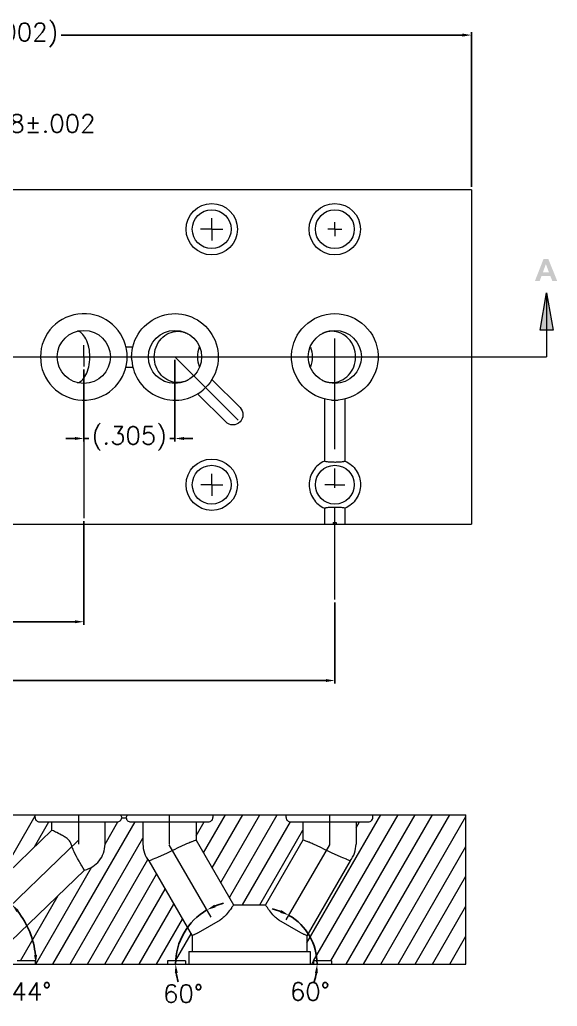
# Model space of a CAD drawing. Header units: millimetres. Extents: x 255.7 to 267.4, y 275.1 to 301.1.
# Drawn here: x 265.018 to 266.817, y 277.759 to 281.064 of the extents above; entities that cross this region are included whole.
import ezdxf

# ---------------------------------------------------------------- set-up
doc = ezdxf.new("R2010")
doc.units = ezdxf.units.MM
doc.linetypes.add('ACAD_ISO02W100', pattern=[15, 12, -3])
doc.styles.get("Standard").update_dxf_attribs({"font": 'txt_____.ttf'})
doc.dimstyles.new('ISO-25', dxfattribs={"dimtxt": 0.06, "dimasz": 0.03, "dimexe": 0.01, "dimexo": 0.01, "dimgap": 0.01, "dimtad": 0, "dimtih": 1, "dimtoh": 1, "dimdec": 3, "dimzin": 4, "dimdsep": 46, "dimtxsty": 'Standard', "dimcen": 2.5, "dimadec": 0, "dimazin": 0, "dimtfac": 1, "dimtdec": 3, "dimtmove": 0, "dimatfit": 3, "dimfxl": 1, "dimarcsym": 0})

# ---------------------------------------------------------------- blocks, each defined once
blk = doc.blocks.new('*D124')
at = {"color": 0, "lineweight": -2, "transparency": 16777216}
for start, end in [(122.4529, 129.2264), (135.9998, 180), (186.7734, 193.5469)]:
    blk.add_arc((264.805, 277.9005), 0.2539, start, end, dxfattribs=at)
at = {"color": 0, "transparency": 16777216}
for points in [[(264.6478, 278.0935), (264.641, 278.1009), (264.6223, 278.0769)], [(264.5479, 277.8703), (264.5578, 277.8709), (264.5511, 277.9005)]]:
    blk.add_solid(points, dxfattribs=at)
at = {"layer": 'Defpoints', "color": 0, "transparency": 16777216}
for p in [(264.3762, 278.3146), (264.5836, 278.0249), (264.6845, 278.0169), (263.5093, 277.9005), (266.5113, 277.9005)]:
    blk.add_point(p, dxfattribs=at)
at = {"color": 0, "transparency": 16777216, "insert": (264.5725, 277.7984), "char_height": 0.06, "attachment_point": 5}
blk.add_mtext('44°', dxfattribs=at)
blk = doc.blocks.new('*D125')
at = {"color": 0, "lineweight": -2, "transparency": 16777216}
blk.add_arc((264.7845, 277.9005), 0.2877, 5.9774, 38.0228, dxfattribs=at)
at = {"color": 0, "transparency": 16777216}
for points in [[(265.0074, 278.0744), (265.0149, 278.081), (264.9915, 278.1004)], [(265.0757, 277.9307), (265.0657, 277.9302), (265.0722, 277.9005)]]:
    blk.add_solid(points, dxfattribs=at)
at = {"layer": 'Defpoints', "color": 0, "transparency": 16777216}
for p in [(265.2134, 278.3146), (264.912, 278.0236), (265.0353, 278.0415), (263.5093, 277.9005), (266.5113, 277.9005)]:
    blk.add_point(p, dxfattribs=at)
at = {"color": 0, "transparency": 16777216, "insert": (265.0571, 277.8084), "char_height": 0.06, "attachment_point": 5}
blk.add_mtext('44°', dxfattribs=at)
blk = doc.blocks.new('*D126')
at = {"color": 0, "lineweight": -2, "transparency": 16777216}
for start, end in [(103.5586, 111.7789), (119.9992, 180), (188.2203, 196.4406)]:
    blk.add_arc((265.7489, 277.9005), 0.2093, start, end, dxfattribs=at)
at = {"color": 0, "transparency": 16777216}
for points in [[(265.6734, 278.0904), (265.669, 278.0994), (265.6442, 278.0818)], [(265.5368, 277.8702), (265.5467, 277.871), (265.5396, 277.9005)]]:
    blk.add_solid(points, dxfattribs=at)
at = {"layer": 'Defpoints', "color": 0, "transparency": 16777216}
for p in [(265.5183, 278.3), (265.6583, 278.0575), (265.5886, 278.035), (263.5093, 277.9005), (266.5113, 277.9005)]:
    blk.add_point(p, dxfattribs=at)
at = {"color": 0, "transparency": 16777216, "insert": (265.5646, 277.8013), "char_height": 0.06, "attachment_point": 5}
blk.add_mtext('60°', dxfattribs=at)
blk = doc.blocks.new('*D127')
at = {"color": 0, "lineweight": -2, "transparency": 16777216}
for start, end in [(69.132, 78.2645), (360, 59.9994), (341.7349, 350.8675)]:
    blk.add_arc((265.8246, 277.9005), 0.1884, start, end, dxfattribs=at)
at = {"color": 0, "transparency": 16777216}
for points in [[(265.8939, 278.0811), (265.8896, 278.0721), (265.9188, 278.0637)], [(266.0057, 277.871), (266.0156, 277.8702), (266.0131, 277.9005)]]:
    blk.add_solid(points, dxfattribs=at)
at = {"layer": 'Defpoints', "color": 0, "transparency": 16777216}
for p in [(266.0553, 278.3), (265.9099, 278.0482), (265.969, 278.0216), (263.5093, 277.9005), (266.5113, 277.9005)]:
    blk.add_point(p, dxfattribs=at)
at = {"color": 0, "transparency": 16777216, "insert": (265.989, 277.8083), "char_height": 0.06, "attachment_point": 5}
blk.add_mtext('60°', dxfattribs=at)
blk = doc.blocks.new('*D128')
at = {"color": 0, "lineweight": -2, "transparency": 16777216}
for p, q in [((263.5273, 280.5046), (263.5273, 281.023)), ((263.5573, 281.013), (264.8348, 281.013)), ((266.4993, 281.013), (265.1562, 281.013)), ((266.5293, 280.5046), (266.5293, 281.023))]:
    blk.add_line(p, q, dxfattribs=at)
at = {"color": 0, "transparency": 16777216}
for points in [[(263.5573, 281.018), (263.5573, 281.008), (263.5273, 281.013)], [(266.4993, 281.018), (266.4993, 281.008), (266.5293, 281.013)]]:
    blk.add_solid(points, dxfattribs=at)
at = {"layer": 'Defpoints', "color": 0, "transparency": 16777216}
for p in [(266.5293, 281.013), (263.5273, 280.4946), (266.5293, 280.4946)]:
    blk.add_point(p, dxfattribs=at)
at = {"color": 0, "transparency": 16777216, "insert": (264.9955, 281.013), "char_height": 0.06, "attachment_point": 5}
blk.add_mtext('{\\C0;(3.002)}', dxfattribs=at)
blk = doc.blocks.new('*D132')
at = {"color": 0, "lineweight": -2, "transparency": 16777216}
for p, q in [((265.2323, 279.3839), (265.2323, 279.0373)), ((263.5273, 279.3646), (263.5273, 279.0373)), ((264.4613, 279.0979), (264.2101, 279.0979)), ((264.2101, 279.0979), (264.2101, 278.9966)), ((264.4613, 278.9966), (264.4613, 279.0979)), ((263.5573, 279.0473), (264.2101, 279.0473)), ((265.2023, 279.0473), (264.4613, 279.0473)), ((264.2101, 278.9966), (264.4613, 278.9966))]:
    blk.add_line(p, q, dxfattribs=at)
at = {"color": 0, "transparency": 16777216}
for points in [[(263.5573, 279.0523), (263.5573, 279.0423), (263.5273, 279.0473)], [(265.2023, 279.0523), (265.2023, 279.0423), (265.2323, 279.0473)]]:
    blk.add_solid(points, dxfattribs=at)
at = {"layer": 'Defpoints', "color": 0, "transparency": 16777216}
for p in [(263.5273, 279.3746), (265.2323, 279.3939), (265.2323, 279.0473)]:
    blk.add_point(p, dxfattribs=at)
at = {"color": 0, "transparency": 16777216, "insert": (264.3357, 279.0473), "char_height": 0.06, "attachment_point": 5}
blk.add_mtext('{\\C0;1.705}', dxfattribs=at)
blk = doc.blocks.new('*D133')
at = {"color": 0, "lineweight": -2, "transparency": 16777216}
for p, q in [((263.5273, 279.3646), (263.5273, 278.8404)), ((266.0723, 279.1121), (266.0723, 278.8404)), ((264.9405, 278.9017), (264.6592, 278.9017)), ((264.6592, 278.9017), (264.6592, 278.7991)), ((264.9405, 278.7991), (264.9405, 278.9017)), ((263.5573, 278.8504), (264.6592, 278.8504)), ((266.0423, 278.8504), (264.9405, 278.8504)), ((264.6592, 278.7991), (264.9405, 278.7991))]:
    blk.add_line(p, q, dxfattribs=at)
at = {"color": 0, "transparency": 16777216}
for points in [[(263.5573, 278.8554), (263.5573, 278.8454), (263.5273, 278.8504)], [(266.0423, 278.8554), (266.0423, 278.8454), (266.0723, 278.8504)]]:
    blk.add_solid(points, dxfattribs=at)
at = {"layer": 'Defpoints', "color": 0, "transparency": 16777216}
for p in [(263.5273, 279.3746), (266.0723, 279.1221), (266.0723, 278.8504)]:
    blk.add_point(p, dxfattribs=at)
at = {"color": 0, "transparency": 16777216, "insert": (264.7998, 278.8504), "char_height": 0.06, "attachment_point": 5}
blk.add_mtext('{\\C0;2.545}', dxfattribs=at)
blk = doc.blocks.new('*D139')
at = {"color": 0, "lineweight": -2, "transparency": 16777216}
for p, q in [((265.5373, 279.9246), (265.5373, 279.6514)), ((265.2323, 279.8923), (265.2323, 279.6514)), ((265.2023, 279.6614), (265.1723, 279.6614)), ((265.2323, 279.6614), (265.2491, 279.6614)), ((265.5373, 279.6614), (265.5205, 279.6614)), ((265.5673, 279.6614), (265.5973, 279.6614))]:
    blk.add_line(p, q, dxfattribs=at)
at = {"color": 0, "transparency": 16777216}
for points in [[(265.2023, 279.6664), (265.2023, 279.6564), (265.2323, 279.6614)], [(265.5673, 279.6664), (265.5673, 279.6564), (265.5373, 279.6614)]]:
    blk.add_solid(points, dxfattribs=at)
at = {"layer": 'Defpoints', "color": 0, "transparency": 16777216}
for p in [(265.2323, 279.9023), (265.5373, 279.9346), (265.5373, 279.6614)]:
    blk.add_point(p, dxfattribs=at)
at = {"color": 0, "transparency": 16777216, "insert": (265.3848, 279.6614), "char_height": 0.06, "attachment_point": 5}
blk.add_mtext('{\\C0;(.305)}', dxfattribs=at)
blk = doc.blocks.new('*D141')
at = {"color": 0, "lineweight": -2, "transparency": 16777216}
for p, q in [((264.7665, 280.7167), (264.4437, 280.042)), ((264.7965, 280.7167), (264.7665, 280.7167)), ((264.3539, 279.8544), (264.4307, 280.0149)), ((264.341, 279.8273), (264.328, 279.8002))]:
    blk.add_line(p, q, dxfattribs=at)
at = {"color": 0, "transparency": 16777216}
for points in [[(264.4392, 280.0441), (264.4482, 280.0398), (264.4307, 280.0149)], [(264.3365, 279.8295), (264.3455, 279.8251), (264.3539, 279.8544)]]:
    blk.add_solid(points, dxfattribs=at)
at = {"layer": 'Defpoints', "color": 0, "transparency": 16777216}
for p in [(264.4307, 280.0149), (264.3539, 279.8544)]:
    blk.add_point(p, dxfattribs=at)
at = {"color": 0, "transparency": 16777216, "insert": (265.0372, 280.7167), "char_height": 0.06, "attachment_point": 5}
blk.add_mtext('{\\C0;%%C.178%%P.002}', dxfattribs=at)

msp = doc.modelspace()

# ---------------------------------------------------------------- hatches: boundary and pattern name
h = msp.add_hatch(color=0)
h.paths.add_polyline_path([(266.8167, 280.1886), (266.8003, 280.1886), (266.7938, 280.2055), (266.7639, 280.2055), (266.7577, 280.1886), (266.7418, 280.1886), (266.7709, 280.2631), (266.7867, 280.2631)])
h.paths.add_polyline_path([(266.7889, 280.2181), (266.7786, 280.2458), (266.7686, 280.2181)])
h = msp.add_hatch(color=0)
h.dxf.hatch_style = 2
h.paths.add_polyline_path([(266.7811, 280.1496), (266.8031, 280.0246), (266.7591, 280.0246)])

# ---------------------------------------------------------------- linework, layer by layer
at = {"color": 0, "lineweight": 0}
for points in [[(266.5293, 280.4946), (263.5273, 280.4946)], [(266.5293, 280.4946), (266.5293, 279.3746)], [(265.6603, 280.3626), (265.6603, 280.4001)], [(266.0723, 280.3626), (266.0723, 280.386)], [(265.6603, 280.3626), (265.6228, 280.3626)], [(265.6603, 280.3626), (265.6978, 280.3626)], [(265.6603, 280.3626), (265.6603, 280.3251)], [(266.0723, 280.3626), (266.049, 280.3626)], [(266.0723, 280.3626), (266.0956, 280.3626)], [(266.0723, 280.3626), (266.0723, 280.3393)], [(266.7811, 280.1496), (266.7811, 279.9346)], [(265.2267, 280.0795), (265.2124, 280.0783), (265.1984, 280.0756), (265.185, 280.0717), (265.1721, 280.0666), (265.1599, 280.0603), (265.1484, 280.0529), (265.1377, 280.0445), (265.1278, 280.0352), (265.1189, 280.025), (265.1109, 280.0139), (265.104, 280.0022), (265.0982, 279.9897), (265.0935, 279.9767), (265.0901, 279.9631), (265.088, 279.9491), (265.0873, 279.9346)], [(265.3769, 279.9458), (265.3751, 279.9601), (265.3719, 279.9739), (265.3675, 279.9872), (265.3619, 279.9999), (265.3551, 280.0118), (265.3473, 280.023), (265.3385, 280.0334), (265.3288, 280.0429), (265.3182, 280.0515), (265.3069, 280.059), (265.2949, 280.0655), (265.2822, 280.0708), (265.269, 280.075), (265.2553, 280.0778), (265.2412, 280.0794), (265.2267, 280.0795)], [(265.3927, 279.9458), (265.3941, 279.9574), (265.3964, 279.9688), (265.3995, 279.9798), (265.4035, 279.9904), (265.4082, 280.0007), (265.4138, 280.0105), (265.42, 280.0199), (265.427, 280.0287), (265.4346, 280.0369), (265.4428, 280.0446), (265.4516, 280.0516), (265.461, 280.0579), (265.4709, 280.0635), (265.4813, 280.0684), (265.4921, 280.0724), (265.5034, 280.0756)], [(265.5034, 280.0756), (265.5149, 280.0779), (265.5264, 280.0792), (265.5378, 280.0797), (265.5492, 280.0792), (265.5604, 280.0778), (265.5715, 280.0756), (265.5823, 280.0725), (265.5928, 280.0686), (265.603, 280.0639), (265.6128, 280.0584), (265.6222, 280.0522), (265.6311, 280.0452), (265.6395, 280.0375), (265.6473, 280.0291), (265.6545, 280.0201), (265.661, 280.0103)], [(265.9274, 279.9402), (265.9287, 279.9546), (265.9313, 279.9686), (265.9352, 279.982), (265.9404, 279.9948), (265.9467, 280.007), (265.954, 280.0185), (265.9624, 280.0293), (265.9718, 280.0391), (265.982, 280.0481), (265.993, 280.0561), (266.0048, 280.063), (266.0172, 280.0688), (266.0303, 280.0734), (266.0438, 280.0768), (266.0579, 280.0789), (266.0723, 280.0796)], [(266.0723, 280.0796), (266.0868, 280.0789), (266.1008, 280.0768), (266.1144, 280.0734), (266.1274, 280.0688), (266.1398, 280.063), (266.1516, 280.0561), (266.1626, 280.0481), (266.1729, 280.0391), (266.1822, 280.0293), (266.1906, 280.0185), (266.198, 280.007), (266.2043, 279.9948), (266.2094, 279.982), (266.2133, 279.9686), (266.2159, 279.9546), (266.2172, 279.9402)], [(265.2525, 279.9346), (265.2524, 279.9412), (265.2516, 279.9513), (265.2508, 279.9574), (265.249, 279.9673), (265.2471, 279.9748), (265.2449, 279.982), (265.2423, 279.9887), (265.2394, 279.9949), (265.2362, 280.0005), (265.2329, 280.0055), (265.2294, 280.0098), (265.2258, 280.0134), (265.2222, 280.0163), (265.2186, 280.0184), (265.2152, 280.0199), (265.2121, 280.0206), (265.2119, 280.0206), (265.2117, 280.0206), (265.2114, 280.0206), (265.2111, 280.0206), (265.2108, 280.0206)], [(265.468, 279.9346), (265.4684, 279.9431), (265.4696, 279.9515), (265.4715, 279.9597), (265.4741, 279.9676), (265.4775, 279.9753), (265.4816, 279.9825), (265.4862, 279.9893), (265.4915, 279.9955), (265.4972, 280.0012), (265.5035, 280.0062), (265.5101, 280.0105), (265.5171, 280.0141), (265.5243, 280.0169), (265.5318, 280.019), (265.5394, 280.0202), (265.547, 280.0206)], [(265.547, 280.0206), (265.5487, 280.0206), (265.5522, 280.0205), (265.5557, 280.0201), (265.5574, 280.0199), (265.5608, 280.0193), (265.5642, 280.0185), (265.5659, 280.0181), (265.5692, 280.0171), (265.5725, 280.0159), (265.5741, 280.0153), (265.5773, 280.0139), (265.5804, 280.0123)], [(265.661, 280.0103), (265.6667, 280.0001), (265.6715, 279.9896), (265.6754, 279.9788), (265.6785, 279.9679), (265.6806, 279.9567), (265.6819, 279.9455), (265.6823, 279.9343), (265.6819, 279.9231), (265.6805, 279.912), (265.6784, 279.9009), (265.6753, 279.8901), (265.6714, 279.8795), (265.6667, 279.8691), (265.6611, 279.8591), (265.6547, 279.8495), (265.6474, 279.8403)], [(266.0626, 280.0206), (266.0609, 280.0206), (266.0575, 280.0205), (266.0541, 280.0201), (266.0524, 280.0199), (266.049, 280.0193), (266.0456, 280.0186), (266.044, 280.0182), (266.0407, 280.0172), (266.0374, 280.016), (266.0357, 280.0154), (266.0326, 280.014), (266.0295, 280.0125)], [(266.1416, 279.9346), (266.1413, 279.9431), (266.1401, 279.9515), (266.1382, 279.9597), (266.1355, 279.9676), (266.1321, 279.9752), (266.1281, 279.9825), (266.1234, 279.9893), (266.1182, 279.9955), (266.1128, 280.0008), (266.1062, 280.0062), (266.1, 280.0102), (266.0926, 280.0141), (266.0853, 280.0169), (266.0779, 280.019), (266.0703, 280.0202), (266.0626, 280.0206)], [(265.2323, 279.9346), (265.2323, 279.9745)], [(265.3733, 279.9686), (265.3963, 279.9686)], [(265.6189, 279.9679), (265.6163, 279.9598), (265.6144, 279.9516), (265.6132, 279.9432), (265.6128, 279.9348), (265.6132, 279.9265), (265.6143, 279.9181), (265.6162, 279.9099), (265.6188, 279.9018)], [(266.0723, 279.9346), (266.0723, 279.9961)], [(265.3773, 279.9346), (265.3773, 279.9358), (265.3773, 279.9369), (265.3773, 279.938), (265.3772, 279.9391), (265.3772, 279.9402), (265.3772, 279.9413), (265.3771, 279.9424), (265.377, 279.9436), (265.377, 279.9447), (265.3769, 279.9458)], [(265.3927, 279.9235), (265.3927, 279.9246), (265.3926, 279.9257), (265.3925, 279.9268), (265.3925, 279.9279), (265.3925, 279.929), (265.3924, 279.9302), (265.3924, 279.9313), (265.3924, 279.9324), (265.3924, 279.9335), (265.3924, 279.9346), (265.3924, 279.9358), (265.3924, 279.9369), (265.3924, 279.938), (265.3924, 279.9391), (265.3925, 279.9402), (265.3925, 279.9413), (265.3925, 279.9424), (265.3926, 279.9436), (265.3927, 279.9447), (265.3927, 279.9458)], [(266.0612, 279.7901), (266.0468, 279.7919), (266.033, 279.795), (266.0197, 279.7995), (266.0071, 279.8051), (265.9951, 279.8119), (265.9839, 279.8197), (265.9736, 279.8285), (265.9641, 279.8382), (265.9555, 279.8487), (265.948, 279.8601), (265.9415, 279.8721), (265.9361, 279.8847), (265.932, 279.898), (265.9291, 279.9117), (265.9276, 279.9258), (265.9274, 279.9402)], [(265.9909, 279.9675), (265.9935, 279.9594), (265.9954, 279.9512), (265.9965, 279.9428), (265.9968, 279.9344), (265.9964, 279.9261), (265.9953, 279.9177), (265.9934, 279.9095), (265.9907, 279.9014)], [(266.2172, 279.9402), (266.2171, 279.9258), (266.2155, 279.9117), (266.2126, 279.898), (266.2085, 279.8847), (266.2032, 279.8721), (266.1967, 279.8601), (266.1891, 279.8487), (266.1806, 279.8382), (266.1711, 279.8285), (266.1607, 279.8197), (266.1495, 279.8119), (266.1375, 279.8051), (266.1249, 279.7995), (266.1116, 279.795), (266.0978, 279.7919), (266.0835, 279.7901)], [(265.0873, 279.9346), (265.088, 279.9202), (265.0901, 279.9062), (265.0935, 279.8926), (265.0982, 279.8796), (265.104, 279.8671), (265.1109, 279.8553), (265.1189, 279.8443), (265.1278, 279.8341), (265.1377, 279.8248), (265.1484, 279.8164), (265.1599, 279.809), (265.1721, 279.8027), (265.185, 279.7976), (265.1984, 279.7936), (265.2124, 279.791), (265.2267, 279.7897)], [(265.2106, 279.8486), (265.211, 279.8486), (265.2112, 279.8487), (265.2115, 279.8487), (265.2117, 279.8487), (265.212, 279.8487), (265.2152, 279.8494), (265.2186, 279.8508), (265.2221, 279.8529), (265.2257, 279.8558), (265.2293, 279.8594), (265.2328, 279.8637), (265.2362, 279.8687), (265.2393, 279.8743), (265.2422, 279.8805), (265.2448, 279.8872), (265.2471, 279.8944), (265.249, 279.9019), (265.2502, 279.908), (265.2516, 279.918), (265.2522, 279.9245), (265.2525, 279.9346)], [(265.2267, 279.7897), (265.2412, 279.7899), (265.2553, 279.7915), (265.269, 279.7943), (265.2822, 279.7985), (265.2949, 279.8038), (265.3069, 279.8103), (265.3182, 279.8178), (265.3288, 279.8264), (265.3385, 279.8359), (265.3473, 279.8463), (265.3551, 279.8575), (265.3619, 279.8694), (265.3675, 279.8821), (265.3719, 279.8953), (265.3751, 279.9092), (265.3769, 279.9235)], [(265.2323, 279.9346), (265.2323, 279.9023)], [(265.3769, 279.9235), (265.377, 279.9246), (265.377, 279.9257), (265.3771, 279.9268), (265.3772, 279.9279), (265.3772, 279.929), (265.3772, 279.9302), (265.3773, 279.9313), (265.3773, 279.9324), (265.3773, 279.9335), (265.3773, 279.9346)], [(265.3927, 279.9235), (265.3939, 279.9134), (265.3957, 279.9035), (265.3982, 279.8937), (265.4013, 279.8843), (265.4051, 279.8751), (265.4095, 279.8662), (265.4144, 279.8577), (265.4199, 279.8495), (265.426, 279.8417), (265.4326, 279.8344), (265.4397, 279.8275), (265.4472, 279.821), (265.4552, 279.8151), (265.4637, 279.8097), (265.4726, 279.8049), (265.4818, 279.8007)], [(265.547, 279.8486), (265.5394, 279.8491), (265.5318, 279.8503), (265.5243, 279.8523), (265.5171, 279.8552), (265.5101, 279.8588), (265.5035, 279.8631), (265.4972, 279.8681), (265.4915, 279.8738), (265.4862, 279.88), (265.4816, 279.8868), (265.4775, 279.894), (265.4741, 279.9017), (265.4715, 279.9096), (265.4696, 279.9178), (265.4684, 279.9262), (265.468, 279.9346)], [(265.7493, 279.7227), (265.5373, 279.9346)], [(266.0626, 279.8486), (266.0703, 279.8491), (266.0779, 279.8503), (266.0853, 279.8523), (266.0926, 279.8552), (266.1, 279.859), (266.1062, 279.8631), (266.1128, 279.8685), (266.1182, 279.8738), (266.1234, 279.88), (266.1281, 279.8868), (266.1321, 279.894), (266.1355, 279.9017), (266.1382, 279.9096), (266.1401, 279.9178), (266.1413, 279.9262), (266.1416, 279.9346)], [(266.0723, 279.6253), (266.0723, 279.9346)], [(265.3733, 279.9007), (265.3963, 279.9007)], [(265.2323, 279.8377), (265.2323, 279.3939)], [(265.5804, 279.8569), (265.5788, 279.8561), (265.5757, 279.8547), (265.5725, 279.8533), (265.5708, 279.8527), (265.5675, 279.8517), (265.5642, 279.8507), (265.5625, 279.8503), (265.5591, 279.8497), (265.5557, 279.8492), (265.554, 279.849), (265.5505, 279.8487), (265.547, 279.8486)], [(265.6317, 279.8245), (265.6325, 279.8253), (265.6342, 279.8267), (265.6358, 279.8282), (265.6366, 279.829), (265.6382, 279.8306), (265.6398, 279.8321), (265.6406, 279.8329), (265.6422, 279.8345), (265.6437, 279.8362), (265.6445, 279.837), (265.646, 279.8386), (265.6474, 279.8403)], [(265.661, 279.8589), (265.755, 279.7649)], [(266.0295, 279.8568), (266.0311, 279.856), (266.0343, 279.8545), (266.0374, 279.8532), (266.0391, 279.8526), (266.0423, 279.8516), (266.0456, 279.8507), (266.0473, 279.8503), (266.0507, 279.8496), (266.0541, 279.8492), (266.0557, 279.849), (266.0592, 279.8487), (266.0626, 279.8486)], [(265.4818, 279.8007), (265.4914, 279.7971), (265.5011, 279.7942), (265.5108, 279.7921), (265.5207, 279.7906), (265.5306, 279.7898), (265.5405, 279.7897), (265.5503, 279.7902), (265.5601, 279.7914), (265.5698, 279.7933), (265.5793, 279.7959), (265.5887, 279.799), (265.5979, 279.8029), (265.6068, 279.8073), (265.6154, 279.8125), (265.6237, 279.8182), (265.6317, 279.8245)], [(265.613, 279.811), (265.7071, 279.7169)], [(266.0384, 279.5857), (266.0384, 279.7937)], [(266.0612, 279.7901), (266.0634, 279.7899), (266.0656, 279.7898), (266.0679, 279.7897), (266.0701, 279.7897), (266.0723, 279.7897), (266.0746, 279.7897), (266.0768, 279.7897), (266.079, 279.7898), (266.0812, 279.7899), (266.0835, 279.7901)], [(266.1062, 279.7937), (266.1062, 279.5857)], [(265.755, 279.7649), (265.7594, 279.7596), (265.7625, 279.7537), (265.7644, 279.7474), (265.765, 279.7409), (265.7644, 279.7344), (265.7625, 279.7281), (265.7594, 279.7222), (265.755, 279.7169)], [(265.755, 279.7169), (265.7497, 279.7126), (265.7438, 279.7095), (265.7375, 279.7076), (265.7311, 279.707), (265.7246, 279.7076), (265.7183, 279.7095), (265.7124, 279.7126), (265.7071, 279.7169)], [(266.0384, 279.5857), (266.0326, 279.5829), (266.0271, 279.5798), (266.0219, 279.5763), (266.0169, 279.5724), (266.0123, 279.5683), (266.008, 279.5638), (266.0041, 279.559), (266.0005, 279.554), (265.9973, 279.5487), (265.9945, 279.5432), (265.992, 279.5375), (265.99, 279.5316), (265.9884, 279.5255), (265.9873, 279.5194), (265.9866, 279.513), (265.9863, 279.5066)], [(266.0384, 279.5857), (266.0389, 279.5855), (266.0422, 279.5848), (266.0428, 279.5847), (266.0462, 279.5841), (266.0469, 279.584), (266.0503, 279.5836), (266.0512, 279.5835), (266.0546, 279.5832), (266.0565, 279.5831), (266.0599, 279.5829), (266.0633, 279.5828), (266.0655, 279.5827), (266.0689, 279.5827), (266.0723, 279.5826)], [(266.0723, 279.5826), (266.0745, 279.5826), (266.0779, 279.5827), (266.0813, 279.5828), (266.0823, 279.5828), (266.0857, 279.5829), (266.0867, 279.583), (266.0901, 279.5832), (266.0909, 279.5832), (266.0943, 279.5836), (266.0951, 279.5836), (266.0985, 279.5841), (266.0991, 279.5842), (266.1024, 279.5848), (266.1029, 279.5849), (266.1062, 279.5857)], [(266.1062, 279.5857), (266.112, 279.5829), (266.1175, 279.5798), (266.1228, 279.5763), (266.1277, 279.5724), (266.1323, 279.5683), (266.1366, 279.5638), (266.1405, 279.559), (266.1441, 279.554), (266.1473, 279.5487), (266.1502, 279.5432), (266.1526, 279.5375), (266.1546, 279.5316), (266.1562, 279.5255), (266.1574, 279.5194), (266.1581, 279.513), (266.1583, 279.5066)], [(265.6603, 279.5066), (265.6603, 279.5435)], [(266.0723, 279.4961), (266.0723, 279.5607)], [(265.6603, 279.5066), (265.6234, 279.5066)], [(265.6603, 279.5066), (265.6972, 279.5066)], [(265.6603, 279.5066), (265.6603, 279.4697)], [(265.9863, 279.5066), (265.9866, 279.5002), (265.9873, 279.4939), (265.9884, 279.4877), (265.99, 279.4817), (265.992, 279.4758), (265.9945, 279.4701), (265.9973, 279.4646), (266.0005, 279.4593), (266.0041, 279.4543), (266.008, 279.4495), (266.0123, 279.445), (266.0169, 279.4408), (266.0219, 279.437), (266.0271, 279.4335), (266.0326, 279.4304), (266.0384, 279.4276)], [(266.0723, 279.5066), (266.0393, 279.5066)], [(266.0723, 279.5066), (266.1053, 279.5066)], [(266.1583, 279.5066), (266.1581, 279.5002), (266.1574, 279.4939), (266.1562, 279.4877), (266.1546, 279.4817), (266.1526, 279.4758), (266.1502, 279.4701), (266.1473, 279.4646), (266.1441, 279.4593), (266.1405, 279.4543), (266.1366, 279.4495), (266.1323, 279.445), (266.1277, 279.4408), (266.1228, 279.437), (266.1175, 279.4335), (266.112, 279.4304), (266.1062, 279.4276)], [(266.1062, 279.4276), (266.1058, 279.4277), (266.1024, 279.4285), (266.1018, 279.4286), (266.0985, 279.4292), (266.0977, 279.4293), (266.0943, 279.4297), (266.0935, 279.4298), (266.0901, 279.4301), (266.0881, 279.4302), (266.0847, 279.4304), (266.0813, 279.4305), (266.0791, 279.4306), (266.0757, 279.4306), (266.0723, 279.4306), (266.0702, 279.4306), (266.0668, 279.4306), (266.0633, 279.4305), (266.0623, 279.4305), (266.0589, 279.4304), (266.058, 279.4303), (266.0546, 279.4301), (266.0537, 279.43), (266.0503, 279.4297), (266.0496, 279.4296), (266.0462, 279.4292), (266.0456, 279.4291), (266.0422, 279.4285), (266.0417, 279.4284), (266.0384, 279.4276)], [(266.0384, 279.3746), (266.0384, 279.4276)], [(266.0723, 279.1221), (266.0723, 279.4315)], [(266.1062, 279.4276), (266.1062, 279.3746)], [(263.5273, 279.3746), (266.5293, 279.3746)], [(266.0673, 279.3796), (266.0773, 279.3796)], [(266.0673, 279.3796), (266.0673, 279.3746)], [(266.0773, 279.3796), (266.0773, 279.3746)], [(263.5093, 278.4005), (266.5113, 278.4005)], [(264.9364, 278.1668), (265.0693, 278.3968)], [(265.0693, 278.3915), (265.0693, 278.4005)], [(265.0693, 278.3915), (265.0696, 278.3885), (265.0704, 278.3857), (265.0718, 278.3831), (265.0737, 278.3809), (265.0759, 278.3791), (265.0784, 278.3777), (265.0812, 278.3768), (265.0843, 278.3765)], [(265.2143, 278.4005), (265.2143, 278.3023)], [(265.3443, 278.3765), (265.3472, 278.3768), (265.3499, 278.3776), (265.3523, 278.3789), (265.3545, 278.3806), (265.3563, 278.3826), (265.3578, 278.385), (265.3588, 278.3877), (265.3592, 278.3905)], [(265.3552, 278.4005), (265.358, 278.3935)], [(265.358, 278.3935), (265.3588, 278.3915)], [(265.3592, 278.3905), (265.3743, 278.3905)], [(265.3743, 278.3905), (265.3748, 278.3877), (265.3757, 278.385), (265.3772, 278.3826), (265.379, 278.3806), (265.3812, 278.3789), (265.3837, 278.3776), (265.3864, 278.3768), (265.3893, 278.3765)], [(265.3747, 278.3915), (265.3755, 278.3935)], [(265.3755, 278.3935), (265.3783, 278.4005)], [(265.5193, 278.3023), (265.5193, 278.4005)], [(265.633, 278.2732), (265.7065, 278.4005)], [(265.6493, 278.3765), (265.6523, 278.3768), (265.6551, 278.3777), (265.6576, 278.3791), (265.6599, 278.3809), (265.6617, 278.3831), (265.6631, 278.3857), (265.664, 278.3885), (265.6643, 278.3915)], [(265.6619, 278.2232), (265.7642, 278.4005)], [(265.6643, 278.4005), (265.6643, 278.3915)], [(265.6907, 278.1732), (265.8219, 278.4005)], [(265.7196, 278.1232), (265.8797, 278.4005)], [(265.9093, 278.3915), (265.9093, 278.4005)], [(265.9093, 278.3915), (265.9096, 278.3885), (265.9104, 278.3857), (265.9118, 278.3831), (265.9137, 278.3809), (265.9159, 278.3791), (265.9184, 278.3777), (265.9212, 278.3768), (265.9243, 278.3765)], [(265.9788, 277.9721), (266.2261, 278.4005)], [(266.0015, 277.9115), (266.2838, 278.4005)], [(266.0543, 278.4005), (266.0543, 278.3004)], [(266.0592, 277.9115), (266.3416, 278.4005)], [(266.1106, 277.9005), (266.3993, 278.4005)], [(266.1684, 277.9005), (266.457, 278.4005)], [(266.1843, 278.3765), (266.1873, 278.3768), (266.1901, 278.3777), (266.1926, 278.3791), (266.1949, 278.3809), (266.1967, 278.3831), (266.1981, 278.3857), (266.199, 278.3885), (266.1993, 278.3915)], [(266.1993, 278.3915), (266.1993, 278.4005)], [(266.2261, 277.9005), (266.5113, 278.3944)], [(266.5113, 277.9005), (266.5113, 278.4005)], [(265.1253, 278.3491), (264.8663, 278.099)], [(265.0669, 278.2928), (265.1153, 278.3765)], [(265.0843, 278.3765), (265.3443, 278.3765)], [(265.1253, 278.3491), (265.1253, 278.3765)], [(265.1903, 278.3021), (265.189, 278.306), (265.1871, 278.3095), (265.1848, 278.3128), (265.1822, 278.3158), (265.1793, 278.3184), (265.1763, 278.3209), (265.1733, 278.3231), (265.1702, 278.3252), (265.1672, 278.3272), (265.1642, 278.3291), (265.1612, 278.3308), (265.1582, 278.3325), (265.1526, 278.3356), (265.1473, 278.3383), (265.1424, 278.3408), (265.1381, 278.3429), (265.1311, 278.3463), (265.1267, 278.3484), (265.1253, 278.3491)], [(265.1291, 277.9005), (265.4039, 278.3765)], [(265.3033, 278.3021), (265.3464, 278.3769)], [(265.3033, 278.3021), (265.3033, 278.3765)], [(265.3893, 278.3765), (265.6493, 278.3765)], [(265.4303, 278.3765), (265.4303, 278.3021)], [(265.6083, 278.3304), (265.6349, 278.3765)], [(265.6083, 278.3765), (265.6083, 278.3161)], [(265.7633, 278.099), (265.9236, 278.3766)], [(265.8211, 278.099), (265.9653, 278.3487)], [(265.9243, 278.3765), (266.1843, 278.3765)], [(265.9653, 278.3765), (265.9653, 278.3161)], [(266.1433, 278.3571), (266.1545, 278.3765)], [(266.1433, 278.3765), (266.1433, 278.3021)], [(265.1869, 277.9005), (265.4303, 278.3221)], [(265.5725, 278.3021), (265.5731, 278.3024), (265.5766, 278.304), (265.5801, 278.3056), (265.5835, 278.307), (265.5871, 278.3084), (265.5897, 278.3094), (265.5933, 278.3108), (265.5949, 278.3114), (265.5985, 278.3127), (265.5991, 278.3129), (265.6027, 278.3142), (265.6058, 278.3152), (265.6083, 278.3161)], [(265.6083, 278.3161), (265.7336, 278.099)], [(265.9653, 278.3161), (265.8399, 278.099)], [(266.0011, 278.3021), (266.0004, 278.3024), (265.9969, 278.304), (265.9934, 278.3056), (265.9898, 278.3071), (265.9864, 278.3084), (265.9838, 278.3094), (265.9802, 278.3108), (265.9786, 278.3114), (265.975, 278.3127), (265.9714, 278.314), (265.9677, 278.3152), (265.9653, 278.3161)], [(264.912, 278.0236), (265.2134, 278.3146)], [(265.2344, 278.2154), (265.2303, 278.2221), (265.2254, 278.2301), (265.224, 278.2324), (265.2191, 278.2408), (265.2165, 278.2453), (265.2117, 278.2538), (265.2078, 278.2611), (265.2039, 278.2687), (265.2, 278.2767), (265.1982, 278.2808), (265.1964, 278.2849), (265.1946, 278.2891), (265.193, 278.2934), (265.1903, 278.3021)], [(265.2344, 278.2154), (265.2419, 278.2175), (265.249, 278.2202), (265.2558, 278.2234), (265.2622, 278.2271), (265.2683, 278.2314), (265.2739, 278.2361), (265.2792, 278.2412), (265.284, 278.2468), (265.2883, 278.2527), (265.2921, 278.259), (265.2954, 278.2656), (265.2982, 278.2724), (265.3004, 278.2796), (265.302, 278.2869), (265.3029, 278.2944), (265.3033, 278.3021)], [(265.4303, 278.3021), (265.4306, 278.2945), (265.4315, 278.2871), (265.4331, 278.2797), (265.4353, 278.2725), (265.4381, 278.2656), (265.4415, 278.2588), (265.4454, 278.2524), (265.4499, 278.2463)], [(265.4499, 278.2463), (265.4529, 278.2475), (265.4614, 278.251), (265.4625, 278.2515), (265.4749, 278.2568), (265.4799, 278.259), (265.4922, 278.2644), (265.4998, 278.2679), (265.512, 278.2735), (265.5208, 278.2776), (265.533, 278.2833), (265.536, 278.2847), (265.5482, 278.2905), (265.5603, 278.2963), (265.5725, 278.3021)], [(265.6583, 278.0575), (265.5183, 278.3)], [(265.9099, 278.0482), (266.0553, 278.3)], [(266.1236, 278.2463), (266.1206, 278.2475), (266.1121, 278.251), (266.111, 278.2515), (266.0986, 278.2568), (266.0937, 278.259), (266.0814, 278.2644), (266.0737, 278.2679), (266.0615, 278.2735), (266.0527, 278.2776), (266.0405, 278.2833), (266.0375, 278.2847), (266.0253, 278.2905), (266.0132, 278.2963), (266.0011, 278.3021)], [(266.1236, 278.2463), (266.1281, 278.2524), (266.132, 278.2588), (266.1354, 278.2656), (266.1382, 278.2725), (266.1404, 278.2797), (266.142, 278.2871), (266.1429, 278.2945), (266.1433, 278.3021)], [(266.2838, 277.9005), (266.5113, 278.2944)], [(265.2446, 277.9005), (265.447, 278.251)], [(265.0714, 277.9005), (265.2593, 278.2259)], [(265.4499, 278.2463), (265.5948, 277.9955)], [(266.1236, 278.2463), (265.9788, 277.9955)], [(265.2344, 278.2154), (264.9868, 277.9763)], [(265.3023, 277.9005), (265.476, 278.2012)], [(266.3416, 277.9005), (266.5113, 278.1944)], [(265.3601, 277.9005), (265.5048, 278.1512)], [(265.02, 277.9115), (265.1464, 278.1304)], [(265.4178, 277.9005), (265.5337, 278.1012)], [(265.7336, 278.099), (265.7306, 278.0946), (265.7269, 278.0894), (265.726, 278.088), (265.7219, 278.0824), (265.719, 278.0785), (265.7157, 278.0743), (265.7121, 278.0698), (265.7082, 278.0653), (265.7039, 278.0606), (265.7016, 278.0583), (265.6992, 278.0561), (265.6967, 278.0539), (265.694, 278.0517), (265.6883, 278.0479)], [(265.7336, 278.099), (265.8399, 278.099)], [(265.8853, 278.0479), (265.8797, 278.0516), (265.8768, 278.0539), (265.8743, 278.0561), (265.8719, 278.0583), (265.8696, 278.0606), (265.8653, 278.0653), (265.8614, 278.0698), (265.8578, 278.0743), (265.8546, 278.0785), (265.8516, 278.0824), (265.8506, 278.0838), (265.8466, 278.0894), (265.843, 278.0946), (265.8399, 278.099)], [(266.3993, 277.9005), (266.5113, 278.0944)], [(265.4755, 277.9005), (265.5626, 278.0512)], [(265.6883, 278.0479), (265.6149, 278.0055)], [(265.9586, 278.0055), (265.8853, 278.0479)], [(265.5396, 277.9115), (265.5914, 278.0012)], [(265.6149, 278.0055), (265.6144, 278.0052), (265.6124, 278.0041), (265.6104, 278.0031), (265.6085, 278.002), (265.6065, 278.001), (265.605, 278.0002), (265.603, 277.9993), (265.6021, 277.9988), (265.6001, 277.9979), (265.5982, 277.997), (265.5961, 277.9961), (265.5948, 277.9955)], [(265.5948, 277.9955), (265.5948, 277.9425)], [(265.9788, 277.9955), (265.9774, 277.9961), (265.9757, 277.9968), (265.9755, 277.9969), (265.9734, 277.9979), (265.9726, 277.9983), (265.9705, 277.9993), (265.9691, 278), (265.9671, 278.001), (265.9651, 278.002), (265.9631, 278.0031), (265.9626, 278.0033), (265.9606, 278.0044), (265.9586, 278.0055)], [(265.9788, 277.9955), (265.9788, 277.9425)], [(266.457, 277.9005), (266.5113, 277.9944)], [(265.5843, 277.9425), (265.9893, 277.9425)], [(265.5843, 277.9425), (265.5843, 277.9005)], [(265.9893, 277.9425), (265.9893, 277.9005)], [(263.5093, 277.9005), (266.5113, 277.9005)], [(265.0693, 277.9115), (265.0093, 277.9115)], [(265.0693, 277.9115), (265.0693, 277.9005)], [(265.5723, 277.9115), (265.5123, 277.9115)], [(265.5123, 277.9115), (265.5123, 277.9005)], [(265.5723, 277.9115), (265.5723, 277.9005)], [(265.9952, 277.9005), (266.0013, 277.9111)], [(266.0613, 277.9115), (266.0013, 277.9115)], [(266.0013, 277.9115), (266.0013, 277.9005)], [(266.0613, 277.9115), (266.0613, 277.9005)]]:
    msp.add_lwpolyline(points, dxfattribs=at)
msp.add_lwpolyline([(266.7811, 280.1496), (266.8031, 280.0246), (266.7591, 280.0246)], close=True, dxfattribs=at)
at = {"color": 0, "linetype": 'ACAD_ISO02W100', "lineweight": 0}
msp.add_lwpolyline([(263.2099, 279.9346), (266.7811, 279.9346)], dxfattribs=at)
at = {"color": 0, "lineweight": 0}
for centre, radius in [((265.6603, 280.3626), 0.086), ((266.0723, 280.3626), 0.086), ((265.6603, 280.3626), 0.065), ((266.0723, 280.3626), 0.065), ((265.2323, 279.9346), 0.089), ((265.5373, 279.9346), 0.089), ((266.0723, 279.9346), 0.089), ((265.6603, 279.5066), 0.086), ((265.6603, 279.5066), 0.065), ((266.0723, 279.5066), 0.065)]:
    msp.add_circle(centre, radius, dxfattribs=at)

# ---------------------------------------------------------------- dimensions: what is measured, and where the dimension line sits
dim = msp.add_linear_dim(base=(266.5293, 281.013), p1=(263.5273, 280.4946), p2=(266.5293, 280.4946), text='{\\C0;(3.002)}', dimstyle='ISO-25')
dim.commit()
dim.dimension.update_dxf_attribs({"geometry": '*D128', "text_midpoint": (264.9955, 281.013), "dimtype": 160})
dim = msp.add_diameter_dim_2p(p1=(264.3539, 279.8544), p2=(264.4307, 280.0149), text='{\\C0;%%C.178%%P.002}', dimstyle='ISO-25')
dim.commit()
dim.dimension.update_dxf_attribs({"geometry": '*D141', "text_midpoint": (265.0372, 280.7167), "dimtype": 163})
dim = msp.add_linear_dim(base=(265.5373, 279.6614), p1=(265.2323, 279.9023), p2=(265.5373, 279.9346), text='{\\C0;(<>)}', dimstyle='ISO-25')
dim.commit()
dim.dimension.update_dxf_attribs({"geometry": '*D139', "text_midpoint": (265.3848, 279.6614)})
dim = msp.add_linear_dim(base=(265.2323, 279.0473), p1=(263.5273, 279.3746), p2=(265.2323, 279.3939), text='{\\C0;<>}', dimstyle='ISO-25', override={"dimgap": -0.02})
dim.commit()
dim.dimension.update_dxf_attribs({"geometry": '*D132', "text_midpoint": (264.3357, 279.0473), "dimtype": 160})
dim = msp.add_linear_dim(base=(266.0723, 278.8504), p1=(263.5273, 279.3746), p2=(266.0723, 279.1221), text='{\\C0;<>}', dimstyle='ISO-25', override={"dimgap": -0.02})
dim.commit()
dim.dimension.update_dxf_attribs({"geometry": '*D133', "text_midpoint": (264.7998, 278.8504)})
for base, line2, picture, middle in [((264.5836, 278.0249), ((264.6845, 278.0169), (264.3762, 278.3146)), '*D124', (264.5725, 277.7984)), ((265.0353, 278.0415), ((264.912, 278.0236), (265.2134, 278.3146)), '*D125', (265.0571, 277.8084)), ((265.5886, 278.035), ((265.6583, 278.0575), (265.5183, 278.3)), '*D126', (265.5646, 277.8013)), ((265.969, 278.0216), ((265.9099, 278.0482), (266.0553, 278.3)), '*D127', (265.989, 277.8083))]:
    dim = msp.add_angular_dim_2l(base=base, line1=((263.5093, 277.9005), (266.5113, 277.9005)), line2=line2, dimstyle='ISO-25')
    dim.commit()
    dim.dimension.update_dxf_attribs({"geometry": picture, "text_midpoint": middle, "dimtype": 162})

doc.saveas('drawing.dxf')
